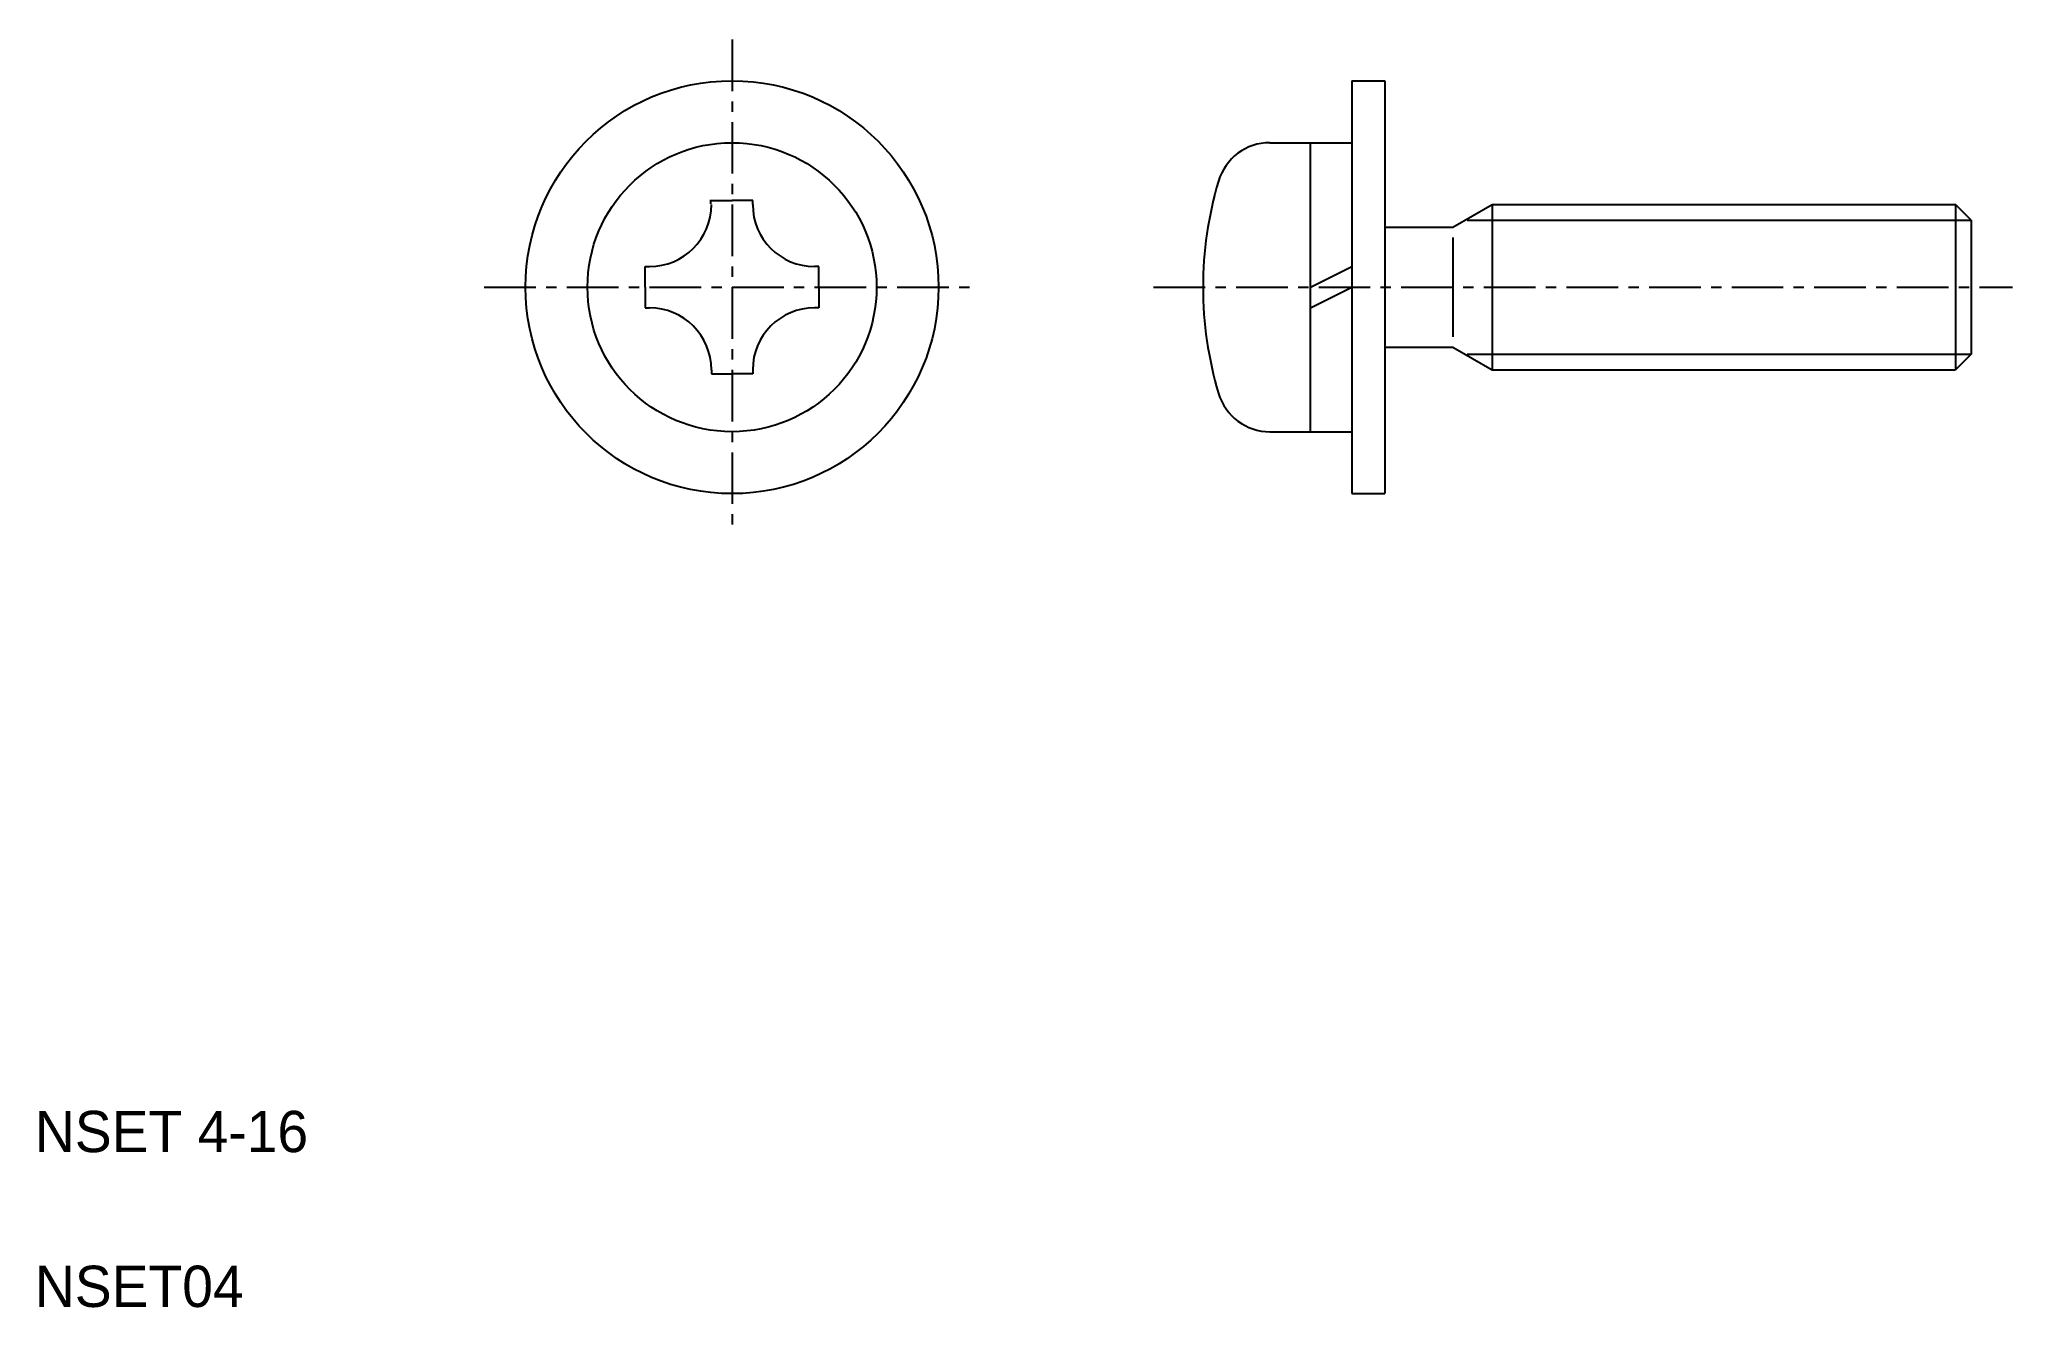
# Model space of a CAD drawing. Extents: x 127.3 to 175, y 128.4 to 159.1.
import ezdxf

# ---------------------------------------------------------------- set-up
doc = ezdxf.new("R2010")
doc.units = 0
doc.linetypes.add('CENTER', pattern=[2, 1.25, -0.25, 0.25, -0.25])
doc.layers.get('0').update_dxf_attribs({"linetype": 'CONTINUOUS'})
doc.layers.add('CENTER', color=1, linetype='CENTER')

msp = doc.modelspace()

# ---------------------------------------------------------------- linework, layer by layer
at = {"color": 7, "linetype": 'CONTINUOUS'}
for p, q in [((159.048, 158.068), (159.048, 148.068)), ((159.048, 158.068), (159.848, 158.068)), ((159.848, 158.068), (159.848, 148.068)), ((157.069, 156.568), (158.048, 156.568)), ((158.048, 149.568), (158.048, 156.568)), ((158.048, 156.568), (159.048, 156.568)), ((143.529, 155.084), (143.529, 155.184)), ((143.545, 155.168), (144.045, 155.168)), ((144.545, 155.168), (144.045, 155.168)), ((144.545, 155.068), (144.545, 155.168)), ((161.495, 154.518), (162.448, 155.068)), ((162.448, 155.068), (173.669, 155.068)), ((162.448, 155.068), (162.448, 151.068)), ((173.669, 155.068), (173.669, 151.068)), ((174.048, 154.689), (173.669, 155.068)), ((159.848, 154.518), (161.495, 154.518)), ((174.048, 154.689), (174.048, 151.447)), ((161.495, 154.268), (161.495, 151.868)), ((141.945, 153.568), (142.045, 153.568)), ((141.945, 153.068), (141.945, 153.568)), ((146.145, 153.568), (146.045, 153.568)), ((146.145, 153.068), (146.145, 153.568)), ((158.048, 153.068), (159.048, 153.568)), ((141.945, 153.068), (141.945, 152.568)), ((146.145, 153.068), (146.145, 152.568)), ((158.048, 152.568), (159.048, 153.068)), ((141.945, 152.568), (142.045, 152.568)), ((146.145, 152.568), (146.045, 152.568)), ((159.848, 151.618), (161.495, 151.618)), ((161.495, 151.618), (162.448, 151.068)), ((174.048, 151.447), (173.669, 151.068)), ((143.545, 151.068), (143.545, 150.968)), ((143.545, 150.968), (144.045, 150.968)), ((144.545, 150.968), (144.045, 150.968)), ((144.545, 151.068), (144.545, 150.968)), ((162.448, 151.068), (173.669, 151.068)), ((157.069, 149.568), (158.048, 149.568)), ((158.048, 149.568), (159.048, 149.568)), ((159.048, 148.068), (159.848, 148.068))]:
    msp.add_line(p, q, dxfattribs=at)
at = {"color": 3, "linetype": 'CONTINUOUS'}
for p, q in [((161.841, 154.689), (174.048, 154.689)), ((161.841, 151.447), (174.048, 151.447))]:
    msp.add_line(p, q, dxfattribs=at)
at = {"color": 7, "linetype": 'CONTINUOUS'}
for radius in [5, 3.5]:
    msp.add_circle((144.045, 153.068), radius, dxfattribs=at)
for centre, radius, start, end in [((157.069, 155.268), 1.3, 90, 163.3985), ((164.448, 153.068), 9, 163.3985, 196.6015), ((142.045, 155.068), 1.5, 270, 0), ((146.045, 155.068), 1.5, 180, 270), ((142.045, 151.068), 1.5, 0, 90), ((146.045, 151.068), 1.5, 90, 180), ((157.069, 150.868), 1.3, 196.6015, 270)]:
    msp.add_arc(centre, radius, start, end, dxfattribs=at)
at = {"layer": 'CENTER', "color": 1, "linetype": 'CENTER'}
for p, q in [((144.045, 159.068), (144.045, 147.068)), ((138.045, 153.068), (150.045, 153.068)), ((154.248, 153.068), (175.048, 153.068))]:
    msp.add_line(p, q, dxfattribs=at)

# ---------------------------------------------------------------- texts
at = {"color": 7, "linetype": 'CONTINUOUS'}
for s, p in [('NSET 4-16', (127.167, 132.121)), ('NSET04', (127.167, 128.371))]:
    msp.add_text(s, height=1, dxfattribs=at).set_placement(p)

doc.saveas('drawing.dxf')
